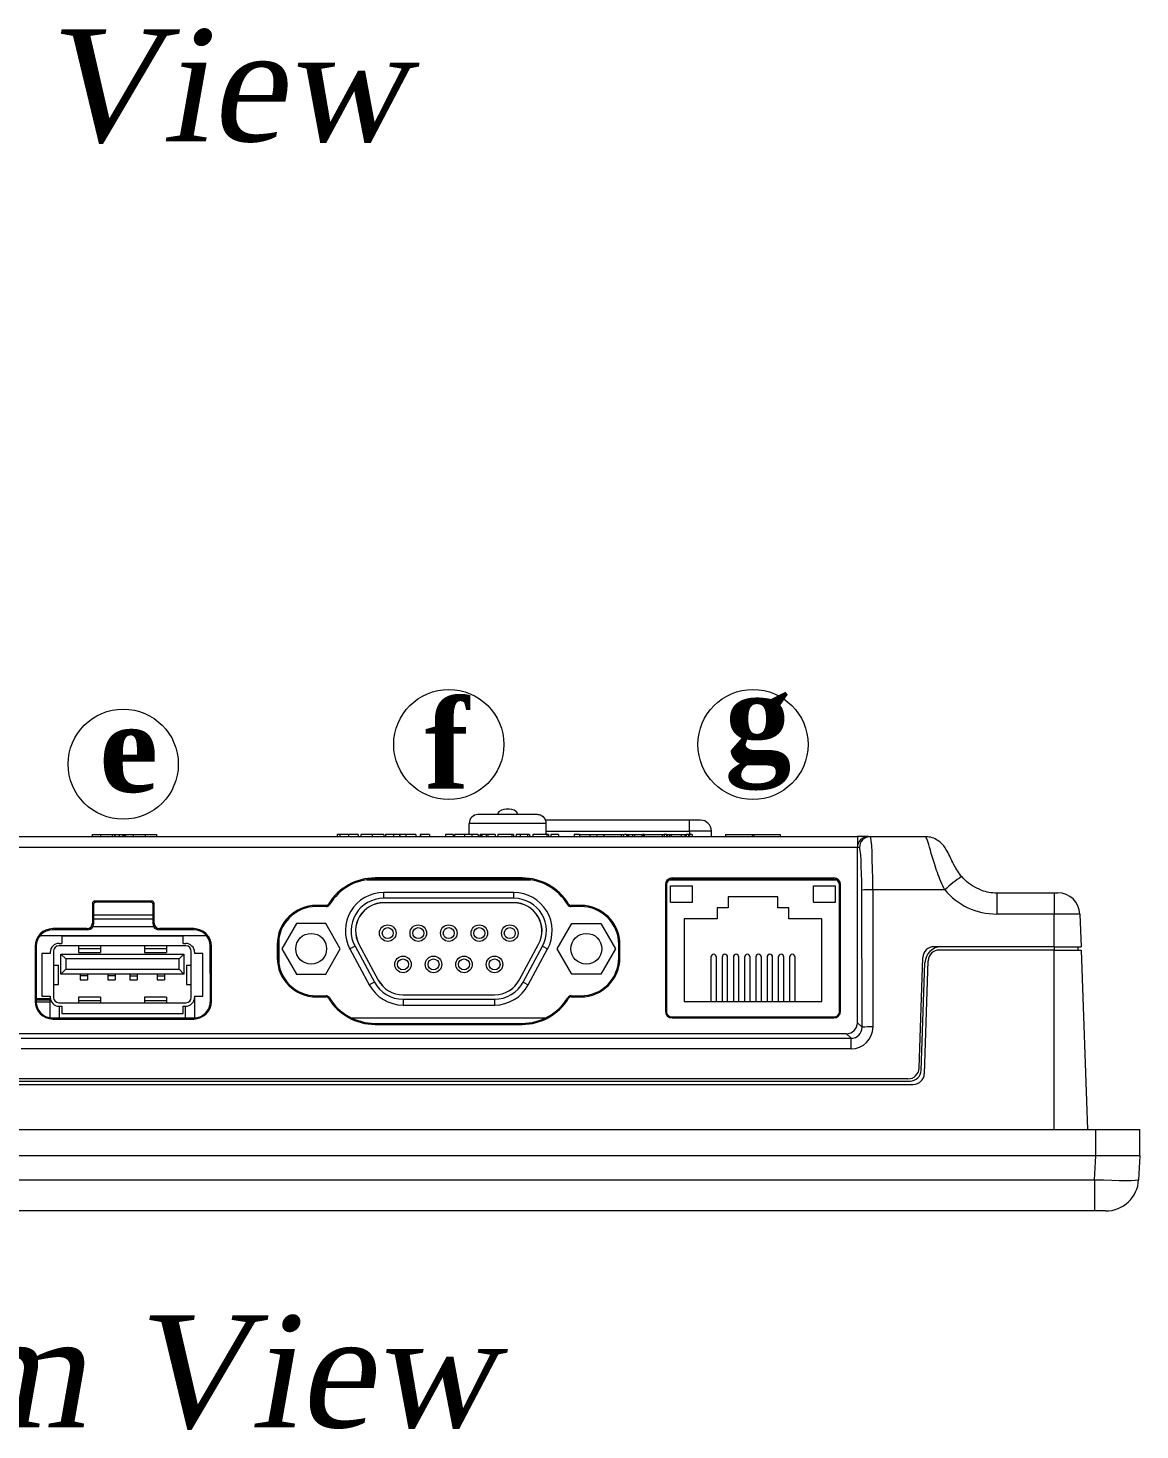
# Model space of a CAD drawing. Header units: millimetres. Extents: x 76 to 1788, y -159 to 878.
# Drawn here: x 312.7 to 413.6, y 143.4 to 270.8 of the extents above; entities that cross this region are included whole.
import ezdxf
from ezdxf.enums import TextEntityAlignment as Align

# ---------------------------------------------------------------- set-up
doc = ezdxf.new("R2010")
doc.units = ezdxf.units.MM
doc.header["$LTSCALE"] = 2
doc.styles.add('2', font='TIMES.TTF')
doc.styles.get("Standard").update_dxf_attribs({"font": 'TIMES.TTF'})

msp = doc.modelspace()

# ---------------------------------------------------------------- linework, layer by layer
at = {"lineweight": 0}
for p, q in [((372.722, 198.809), (359.664, 198.809)), ((372.722, 197.809), (372.722, 198.809)), ((318.49, 197.509), (318.49, 197.309)), ((318.49, 197.509), (319.262, 197.509)), ((319.262, 197.509), (319.262, 197.309)), ((319.262, 197.509), (320.324, 197.509)), ((320.324, 197.509), (320.324, 197.309)), ((320.324, 197.509), (320.518, 197.509)), ((320.518, 197.509), (320.518, 197.309)), ((320.518, 197.509), (320.561, 197.509)), ((320.561, 197.509), (320.561, 197.309)), ((320.561, 197.509), (320.946, 197.509)), ((320.946, 197.509), (320.946, 197.309)), ((320.946, 197.509), (321.285, 197.509)), ((321.285, 197.509), (321.285, 197.309)), ((321.285, 197.509), (321.401, 197.509)), ((321.401, 197.509), (321.401, 197.309)), ((321.401, 197.509), (321.537, 197.509)), ((321.537, 197.509), (322.211, 197.509)), ((321.537, 197.509), (321.537, 197.309)), ((322.211, 197.509), (322.211, 197.309)), ((322.211, 197.509), (323.317, 197.509)), ((323.317, 197.509), (323.317, 197.309)), ((323.317, 197.509), (324.331, 197.509)), ((324.331, 197.509), (324.331, 197.309)), ((340.753, 197.509), (340.753, 197.309)), ((340.966, 197.509), (340.966, 197.309)), ((341.773, 197.509), (341.773, 197.309)), ((342.641, 197.509), (342.641, 197.309)), ((342.891, 197.509), (342.891, 197.309)), ((343.928, 197.509), (343.928, 197.309)), ((344.975, 197.509), (344.975, 197.309)), ((345.864, 197.509), (345.114, 197.509)), ((345.114, 197.509), (345.114, 197.309)), ((345.864, 197.509), (345.864, 197.309)), ((346.391, 197.509), (345.864, 197.509)), ((346.391, 197.509), (346.391, 197.309)), ((346.419, 197.509), (346.391, 197.509)), ((346.419, 197.509), (346.419, 197.309)), ((346.975, 197.509), (346.419, 197.509)), ((346.975, 197.509), (346.975, 197.309)), ((347.891, 197.509), (346.975, 197.509)), ((347.891, 197.509), (347.891, 197.309)), ((348.28, 197.509), (348.28, 197.309)), ((348.303, 197.509), (348.28, 197.509)), ((348.303, 197.509), (348.303, 197.309)), ((348.308, 197.509), (348.308, 197.309)), ((349.114, 197.509), (348.308, 197.509)), ((349.114, 197.509), (349.114, 197.309)), ((351.28, 197.509), (350.586, 197.509)), ((350.586, 197.509), (350.586, 197.309)), ((351.28, 197.509), (351.28, 197.309)), ((351.391, 197.509), (351.391, 197.309)), ((352.308, 197.509), (351.391, 197.509)), ((352.964, 197.509), (352.308, 197.509)), ((352.308, 197.509), (352.308, 197.309)), ((359.722, 198.509), (352.722, 198.509)), ((352.722, 197.509), (352.722, 198.509)), ((352.964, 197.509), (352.964, 197.309)), ((353.552, 197.509), (352.964, 197.509)), ((353.552, 197.509), (353.552, 197.309)), ((353.697, 197.509), (353.697, 197.309)), ((353.725, 197.509), (353.725, 197.309)), ((353.78, 197.509), (353.725, 197.509)), ((353.78, 197.509), (353.78, 197.309)), ((353.874, 197.509), (353.874, 197.309)), ((354.26, 197.509), (354.26, 197.309)), ((354.431, 197.509), (354.431, 197.309)), ((355.086, 197.509), (355.086, 197.309)), ((355.336, 197.509), (355.336, 197.309)), ((356.602, 197.509), (355.336, 197.509)), ((356.602, 197.509), (356.602, 197.309)), ((356.753, 197.509), (356.602, 197.509)), ((356.753, 197.509), (356.753, 197.309)), ((356.975, 197.509), (356.975, 197.309)), ((357.349, 197.509), (357.349, 197.309)), ((358.019, 197.509), (358.019, 197.309)), ((358.197, 197.509), (358.197, 197.309)), ((358.503, 197.509), (358.503, 197.309)), ((359.769, 197.509), (358.503, 197.509)), ((359.722, 197.509), (359.722, 198.509)), ((359.722, 197.809), (372.722, 197.809)), ((359.769, 197.509), (359.769, 197.309)), ((359.919, 197.509), (359.769, 197.509)), ((359.919, 197.509), (359.919, 197.309)), ((360.141, 197.509), (360.141, 197.309)), ((360.836, 197.509), (360.141, 197.509)), ((360.836, 197.509), (360.836, 197.309)), ((362.269, 197.509), (362.269, 197.309)), ((362.747, 197.509), (362.269, 197.509)), ((362.747, 197.509), (363.664, 197.509)), ((362.747, 197.509), (362.747, 197.309)), ((363.664, 197.509), (364.32, 197.509)), ((363.664, 197.509), (363.664, 197.309)), ((364.32, 197.509), (364.32, 197.309)), ((364.32, 197.509), (364.908, 197.509)), ((364.908, 197.509), (364.908, 197.309)), ((364.908, 197.509), (364.934, 197.509)), ((364.934, 197.509), (364.934, 197.309)), ((364.934, 197.509), (366.535, 197.509)), ((366.535, 197.509), (366.535, 197.309)), ((366.535, 197.509), (366.719, 197.509)), ((366.719, 197.509), (366.719, 197.309)), ((366.997, 197.509), (366.838, 197.509)), ((366.997, 197.509), (366.997, 197.309)), ((367.025, 197.509), (367.025, 197.309)), ((367.025, 197.509), (367.08, 197.509)), ((367.08, 197.509), (367.08, 197.309)), ((367.174, 197.509), (367.174, 197.309)), ((367.56, 197.509), (367.56, 197.309)), ((367.731, 197.509), (367.731, 197.309)), ((368.386, 197.509), (368.386, 197.309)), ((368.407, 197.509), (368.407, 197.309)), ((368.463, 197.509), (368.463, 197.309)), ((368.557, 197.509), (368.557, 197.309)), ((368.602, 197.509), (368.557, 197.509)), ((368.608, 197.509), (368.608, 197.309)), ((368.608, 197.509), (370.257, 197.509)), ((370.257, 197.509), (370.257, 197.309)), ((370.257, 197.509), (370.441, 197.509)), ((370.441, 197.509), (370.441, 197.309)), ((370.636, 197.509), (370.441, 197.509)), ((370.636, 197.509), (370.636, 197.309)), ((370.636, 197.509), (370.695, 197.509)), ((370.695, 197.509), (370.695, 197.309)), ((370.9, 197.509), (370.9, 197.309)), ((371.053, 197.509), (371.053, 197.309)), ((371.053, 197.509), (371.969, 197.509)), ((371.969, 197.509), (371.969, 197.309)), ((372.307, 197.509), (372.307, 197.309)), ((372.354, 197.509), (372.354, 197.309)), ((372.354, 197.509), (372.414, 197.509)), ((372.414, 197.509), (372.414, 197.309)), ((372.63, 197.509), (372.414, 197.509)), ((372.63, 197.509), (372.63, 197.309)), ((374.722, 197.809), (372.722, 197.809)), ((372.722, 197.809), (372.722, 197.509)), ((372.728, 197.509), (372.728, 197.309)), ((372.96, 197.509), (372.96, 197.309)), ((374.722, 197.309), (374.722, 197.809)), ((376.004, 197.509), (378.402, 197.509)), ((376.004, 197.509), (376.004, 197.309)), ((378.402, 197.509), (378.402, 197.309)), ((378.402, 197.509), (378.575, 197.509)), ((378.575, 197.509), (378.575, 197.309)), ((378.575, 197.509), (380.972, 197.509)), ((380.972, 197.509), (380.972, 197.309)), ((259.281, 197.309), (387.972, 197.309)), ((387.972, 196.309), (259.281, 196.309)), ((387.972, 197.309), (387.972, 196.309)), ((388.971, 197.309), (387.972, 197.309)), ((388.154, 196.309), (387.972, 196.309)), ((387.972, 180.407), (387.972, 196.309)), ((388.971, 197.309), (389.153, 197.309)), ((389.153, 197.309), (394.121, 197.309)), ((357.528, 193.562), (344.177, 193.562)), ((344.177, 193.459), (344.177, 193.562)), ((357.528, 193.459), (357.528, 193.562)), ((343.417, 193.399), (358.288, 193.399)), ((357.528, 193.459), (344.177, 193.459)), ((354.94, 193.459), (354.95, 193.399)), ((357.494, 193.399), (357.505, 193.459)), ((370.535, 192.949), (370.535, 181.449)), ((370.638, 192.949), (370.535, 192.949)), ((370.638, 192.949), (370.627, 181.449)), ((370.638, 192.97), (370.638, 181.343)), ((386.138, 193.349), (370.838, 193.349)), ((370.988, 191.349), (370.988, 192.849)), ((370.988, 192.849), (372.988, 192.849)), ((385.838, 193.552), (371.138, 193.552)), ((371.138, 193.449), (371.138, 193.552)), ((385.838, 193.449), (371.138, 193.449)), ((372.988, 191.349), (372.988, 192.849)), ((383.988, 191.349), (383.988, 192.849)), ((383.988, 192.849), (385.988, 192.849)), ((385.838, 193.449), (385.838, 193.552)), ((385.988, 191.349), (385.988, 192.849)), ((386.338, 181.343), (386.338, 192.97)), ((386.349, 181.449), (386.339, 192.949)), ((386.339, 192.949), (386.442, 192.949)), ((386.442, 181.449), (386.442, 192.949)), ((388.387, 179.993), (388.364, 192.448)), ((389.363, 192.483), (389.385, 180.028)), ((395.896, 192.483), (389.363, 192.483)), ((339.732, 191.062), (338.852, 191.062)), ((338.852, 190.961), (338.852, 191.062)), ((339.732, 190.961), (339.732, 191.062)), ((340.038, 191.133), (339.952, 191.186)), ((344.961, 191.71), (344.961, 192.235)), ((356.781, 192.235), (344.961, 192.235)), ((356.781, 191.71), (344.961, 191.71)), ((356.781, 191.31), (344.961, 191.31)), ((356.781, 191.3), (344.961, 191.3)), ((356.781, 191.71), (356.781, 192.235)), ((361.667, 191.133), (361.753, 191.186)), ((362.852, 191.062), (361.972, 191.062)), ((361.972, 190.961), (361.972, 191.062)), ((362.852, 190.961), (362.852, 191.062)), ((370.988, 191.349), (372.988, 191.349)), ((380.738, 191.849), (376.238, 191.849)), ((376.238, 191.849), (376.238, 190.849)), ((380.738, 190.849), (380.738, 191.849)), ((383.988, 191.349), (385.988, 191.349)), ((400.613, 192.209), (400.613, 190.279)), ((400.613, 192.209), (405.822, 192.209)), ((405.822, 192.209), (406.169, 192.209)), ((405.822, 192.209), (405.822, 190.279)), ((339.732, 190.961), (338.852, 190.961)), ((362.852, 190.961), (361.972, 190.961)), ((375.238, 189.849), (372.238, 189.849)), ((372.238, 189.849), (372.238, 182.349)), ((376.238, 190.849), (375.238, 190.849)), ((375.238, 190.849), (375.238, 189.849)), ((381.738, 190.849), (380.738, 190.849)), ((381.738, 189.849), (381.738, 190.849)), ((384.738, 189.849), (381.738, 189.849)), ((384.738, 182.349), (384.738, 189.849)), ((405.822, 190.279), (400.613, 190.279)), ((405.822, 187.309), (405.822, 190.279)), ((408.168, 190.279), (405.822, 190.279)), ((408.168, 190.279), (408.272, 187.309)), ((337.051, 189.419), (335.726, 187.124)), ((339.701, 189.419), (337.051, 189.419)), ((341.026, 187.124), (339.701, 189.419)), ((360.716, 187.124), (362.041, 189.419)), ((362.041, 189.419), (364.691, 189.419)), ((364.691, 189.419), (366.016, 187.124)), ((370.638, 189.709), (370.635, 189.709)), ((386.342, 189.709), (386.338, 189.709)), ((335.299, 187.509), (335.299, 186.309)), ((335.397, 187.509), (335.299, 187.509)), ((335.397, 187.509), (335.396, 186.309)), ((335.466, 187.309), (335.397, 187.309)), ((335.466, 185.612), (335.466, 188.194)), ((342.358, 187.352), (341.896, 187.104)), ((342.358, 187.352), (344.113, 184.092)), ((342.711, 187.542), (344.466, 184.282)), ((342.719, 187.547), (344.474, 184.287)), ((357.268, 184.287), (359.023, 187.547)), ((357.277, 184.282), (359.032, 187.542)), ((357.629, 184.092), (359.384, 187.352)), ((359.384, 187.352), (359.846, 187.104)), ((366.276, 187.972), (366.276, 185.832)), ((366.308, 187.309), (366.276, 187.309)), ((366.308, 187.509), (366.406, 187.509)), ((366.309, 186.309), (366.308, 187.509)), ((366.406, 186.309), (366.406, 187.509)), ((370.638, 187.309), (370.632, 187.309)), ((405.822, 187.309), (394.913, 187.309)), ((405.822, 187.309), (405.822, 187.009)), ((405.822, 187.309), (407.972, 187.309)), ((407.972, 187.309), (408.272, 187.309)), ((407.972, 187.309), (407.982, 187.009)), ((335.396, 186.309), (335.299, 186.309)), ((335.726, 187.124), (337.051, 184.829)), ((339.701, 184.829), (341.026, 187.124)), ((341.896, 187.104), (343.651, 183.844)), ((358.091, 183.844), (359.846, 187.104)), ((362.041, 184.829), (360.716, 187.124)), ((366.016, 187.124), (364.691, 184.829)), ((366.309, 186.309), (366.406, 186.309)), ((374.668, 186.349), (374.668, 182.349)), ((375.168, 182.349), (375.168, 186.349)), ((375.688, 186.349), (375.688, 182.349)), ((376.188, 182.349), (376.188, 186.349)), ((376.708, 186.349), (376.708, 182.349)), ((377.208, 182.349), (377.208, 186.349)), ((377.728, 186.349), (377.728, 182.349)), ((378.228, 182.349), (378.228, 186.349)), ((378.748, 186.349), (378.748, 182.349)), ((379.248, 182.349), (379.248, 186.349)), ((379.768, 186.349), (379.768, 182.349)), ((380.268, 182.349), (380.268, 186.349)), ((380.788, 186.349), (380.788, 182.349)), ((381.288, 182.349), (381.288, 186.349)), ((381.808, 186.349), (381.808, 182.349)), ((382.308, 182.349), (382.308, 186.349)), ((393.562, 176.274), (393.914, 186.344)), ((394.046, 175.774), (394.404, 186.044)), ((405.822, 187.009), (395.404, 187.009)), ((405.822, 187.009), (408.282, 187.009)), ((405.822, 170.709), (405.822, 187.009)), ((408.282, 187.009), (408.851, 170.709)), ((337.051, 184.829), (339.701, 184.829)), ((364.691, 184.829), (362.041, 184.829)), ((393.756, 176.074), (394.098, 185.861)), ((344.113, 184.092), (343.651, 183.844)), ((357.629, 184.092), (358.091, 183.844)), ((338.852, 182.849), (339.732, 182.849)), ((338.852, 182.849), (338.852, 182.755)), ((338.852, 182.755), (339.732, 182.755)), ((339.732, 182.849), (339.732, 182.755)), ((340.032, 182.681), (339.952, 182.632)), ((346.716, 182.948), (355.026, 182.948)), ((346.716, 182.938), (355.026, 182.938)), ((346.716, 182.538), (355.026, 182.538)), ((346.716, 182.538), (346.716, 182.013)), ((355.026, 182.538), (355.026, 182.013)), ((361.673, 182.681), (361.753, 182.632)), ((361.972, 182.849), (362.852, 182.849)), ((361.972, 182.849), (361.972, 182.755)), ((361.972, 182.755), (362.852, 182.755)), ((362.852, 182.849), (362.852, 182.755)), ((372.238, 182.349), (384.738, 182.349)), ((342.028, 180.849), (359.676, 180.849)), ((346.716, 182.013), (355.026, 182.013)), ((370.627, 181.449), (370.535, 181.449)), ((371.138, 180.937), (371.138, 180.845)), ((371.138, 180.937), (385.838, 180.937)), ((371.138, 180.845), (385.838, 180.845)), ((385.838, 180.937), (385.838, 180.845)), ((386.349, 181.449), (386.442, 181.449)), ((344.177, 180.347), (357.528, 180.347)), ((344.177, 180.347), (344.177, 180.255)), ((344.177, 180.255), (357.528, 180.255)), ((357.528, 180.347), (357.528, 180.255)), ((387.972, 180.407), (388.387, 179.993)), ((386.974, 179.409), (311.617, 179.409)), ((312.035, 178.991), (387.392, 178.991)), ((387.392, 178.991), (386.974, 179.409)), ((387.392, 178.027), (387.392, 178.991)), ((387.392, 178.027), (312.035, 178.027)), ((233.899, 174.809), (393.046, 174.809)), ((234.188, 175.109), (392.757, 175.109)), ((392.563, 175.309), (234.382, 175.309)), ((217.321, 170.709), (409.621, 170.709)), ((409.621, 168.309), (409.621, 170.709)), ((409.621, 170.709), (413.621, 170.709)), ((413.621, 168.309), (413.621, 170.709)), ((409.621, 168.309), (217.321, 168.309)), ((409.509, 166.152), (409.622, 168.309)), ((413.621, 168.309), (409.621, 168.309)), ((413.616, 168.309), (413.503, 166.152)), ((217.436, 166.152), (409.509, 166.152)), ((409.509, 166.152), (409.509, 163.309)), ((409.509, 163.309), (217.436, 163.309)), ((410.507, 163.309), (409.509, 163.309))]:
    msp.add_line(p, q, dxfattribs=at)
at = {"color": 7, "lineweight": 0}
for p, q in [((318.514, 191.253), (318.514, 189.452)), ((318.615, 191.151), (318.614, 189.352)), ((323.921, 191.452), (318.714, 191.452)), ((323.82, 191.351), (318.815, 191.351)), ((324.021, 189.352), (324.019, 191.151)), ((324.121, 189.452), (324.121, 191.253)), ((324.021, 189.815), (318.614, 189.815)), ((318.015, 188.952), (314.917, 188.952)), ((318.114, 188.853), (314.917, 188.853)), ((324.085, 189.109), (318.55, 189.109)), ((327.717, 188.853), (324.521, 188.853)), ((327.717, 188.952), (324.62, 188.952)), ((313.314, 187.349), (313.314, 182.349)), ((313.412, 187.349), (313.407, 182.349)), ((328.876, 188.309), (313.759, 188.309)), ((327.01, 187.389), (315.47, 187.389)), ((315.49, 187.609), (315.73, 187.609)), ((315.73, 188.259), (315.73, 187.609)), ((326.75, 188.259), (315.73, 188.259)), ((317.24, 187.389), (317.24, 187.386)), ((319.24, 187.386), (317.24, 187.386)), ((317.24, 187.386), (317.24, 187.128)), ((319.24, 187.389), (319.24, 187.386)), ((319.24, 187.386), (319.24, 187.128)), ((323.24, 187.389), (323.24, 187.386)), ((325.24, 187.386), (323.24, 187.386)), ((323.24, 187.386), (323.24, 187.128)), ((325.24, 187.389), (325.24, 187.386)), ((325.24, 187.386), (325.24, 187.128)), ((326.75, 187.609), (326.75, 188.259)), ((326.75, 187.609), (326.99, 187.609)), ((329.228, 182.349), (329.223, 187.349)), ((329.321, 182.349), (329.321, 187.349)), ((313.94, 186.684), (313.94, 182.834)), ((314.69, 186.684), (313.94, 186.684)), ((314.69, 186.809), (314.69, 186.684)), ((314.99, 186.909), (314.99, 182.709)), ((315.665, 184.829), (315.665, 186.629)), ((316.098, 186.196), (315.665, 186.629)), ((315.665, 186.629), (326.815, 186.629)), ((326.382, 186.196), (316.098, 186.196)), ((316.098, 186.196), (316.098, 185.262)), ((317.24, 187.128), (317.24, 186.79)), ((317.24, 186.79), (319.24, 186.79)), ((319.24, 187.128), (319.24, 186.79)), ((323.24, 187.128), (323.24, 186.79)), ((323.24, 186.79), (325.24, 186.79)), ((325.24, 187.128), (325.24, 186.79)), ((326.815, 186.629), (326.382, 186.196)), ((326.382, 185.262), (326.382, 186.196)), ((326.815, 186.629), (326.815, 184.829)), ((327.49, 182.709), (327.49, 186.909)), ((327.79, 186.809), (327.79, 186.684)), ((328.54, 186.684), (327.79, 186.684)), ((328.54, 182.834), (328.54, 186.684)), ((314.99, 185.634), (315.409, 185.634)), ((315.409, 185.634), (315.435, 185.634)), ((315.435, 183.884), (315.435, 185.634)), ((316.098, 185.262), (315.665, 184.829)), ((326.815, 184.829), (315.665, 184.829)), ((316.098, 185.262), (326.382, 185.262)), ((317.41, 184.829), (317.41, 184.666)), ((317.41, 184.666), (317.41, 184.309)), ((318.07, 184.829), (318.07, 184.666)), ((318.07, 184.666), (318.07, 184.309)), ((319.91, 184.829), (319.91, 184.666)), ((319.91, 184.666), (319.91, 184.309)), ((320.57, 184.829), (320.57, 184.666)), ((320.57, 184.666), (320.57, 184.309)), ((321.91, 184.829), (321.91, 184.666)), ((321.91, 184.666), (321.91, 184.309)), ((322.57, 184.829), (322.57, 184.666)), ((322.57, 184.666), (322.57, 184.309)), ((324.41, 184.829), (324.41, 184.666)), ((324.41, 184.666), (324.41, 184.309)), ((325.07, 184.829), (325.07, 184.666)), ((325.07, 184.666), (325.07, 184.309)), ((326.815, 184.829), (326.382, 185.262)), ((327.045, 185.634), (327.045, 183.884)), ((327.045, 185.634), (327.072, 185.634)), ((327.072, 185.634), (327.49, 185.634)), ((314.99, 183.884), (315.409, 183.884)), ((315.409, 183.884), (315.435, 183.884)), ((317.41, 184.309), (318.07, 184.309)), ((319.91, 184.309), (320.57, 184.309)), ((321.91, 184.309), (322.57, 184.309)), ((324.41, 184.309), (325.07, 184.309)), ((327.045, 183.884), (327.072, 183.884)), ((327.072, 183.884), (327.49, 183.884)), ((314.69, 182.586), (313.407, 182.586)), ((313.407, 182.486), (314.69, 182.486)), ((314.69, 182.273), (313.427, 182.273)), ((313.94, 182.834), (314.69, 182.834)), ((314.69, 182.834), (314.69, 182.709)), ((314.69, 180.854), (314.69, 182.709)), ((315.47, 182.229), (327.01, 182.229)), ((319.24, 182.728), (317.24, 182.728)), ((317.24, 182.728), (317.24, 182.39)), ((317.24, 182.39), (317.24, 182.229)), ((319.24, 182.728), (319.24, 182.39)), ((319.24, 182.39), (319.24, 182.229)), ((325.24, 182.728), (323.24, 182.728)), ((323.24, 182.728), (323.24, 182.39)), ((323.24, 182.39), (323.24, 182.229)), ((325.24, 182.728), (325.24, 182.39)), ((325.24, 182.39), (325.24, 182.229)), ((327.79, 182.834), (328.54, 182.834)), ((327.79, 182.834), (327.79, 182.709)), ((327.79, 182.709), (327.79, 180.839)), ((314.917, 180.837), (327.717, 180.837)), ((315.49, 181.909), (315.73, 181.909)), ((315.515, 180.837), (315.515, 181.909)), ((315.73, 181.909), (315.73, 181.259)), ((315.73, 181.259), (326.75, 181.259)), ((326.75, 181.909), (326.99, 181.909)), ((326.75, 181.259), (326.75, 181.909)), ((326.965, 180.837), (326.965, 181.909)), ((314.917, 180.745), (327.717, 180.745))]:
    msp.add_line(p, q, dxfattribs=at)
at = {"color": 8, "lineweight": 0}
for p, q in [((318.615, 191.151), (318.514, 191.253)), ((318.714, 191.452), (318.815, 191.351)), ((323.82, 191.351), (323.921, 191.452)), ((324.121, 191.253), (324.019, 191.151)), ((318.614, 190.213), (324.02, 190.213)), ((314.917, 188.853), (314.917, 188.952)), ((318.114, 188.853), (318.015, 188.952)), ((318.514, 189.452), (318.614, 189.352)), ((324.021, 189.352), (324.121, 189.452)), ((324.62, 188.952), (324.521, 188.853)), ((327.717, 188.853), (327.717, 188.952)), ((313.412, 187.349), (313.314, 187.349)), ((329.223, 187.349), (329.321, 187.349)), ((319.24, 187.128), (317.24, 187.128)), ((325.24, 187.128), (323.24, 187.128)), ((315.409, 185.634), (315.409, 183.884)), ((318.07, 184.666), (317.41, 184.666)), ((320.57, 184.666), (319.91, 184.666)), ((321.91, 184.666), (322.57, 184.666)), ((324.41, 184.666), (325.07, 184.666)), ((327.072, 185.634), (327.072, 183.884)), ((313.407, 182.349), (313.314, 182.349)), ((319.24, 182.39), (317.24, 182.39)), ((325.24, 182.39), (323.24, 182.39)), ((329.228, 182.349), (329.321, 182.349)), ((314.917, 180.837), (314.917, 180.745)), ((327.717, 180.837), (327.717, 180.745))]:
    msp.add_line(p, q, dxfattribs=at)
at = {"lineweight": 0, "flags": 128}
msp.add_lwpolyline([(359.239, 199.243), (359.367, 199.174), (359.488, 199.074)], dxfattribs=at)
at = {"lineweight": 0}
for centre, radius in [((350.871, 205.68), 5), ((378.488, 205.68), 5), ((321.317, 203.887), 5), ((338.376, 187.124), 1.4), ((345.331, 188.544), 0.75), ((345.331, 188.544), 0.5), ((348.101, 188.544), 0.75), ((348.101, 188.544), 0.5), ((350.871, 188.544), 0.75), ((350.871, 188.544), 0.5), ((353.641, 188.544), 0.75), ((353.641, 188.544), 0.5), ((356.411, 188.544), 0.75), ((356.411, 188.544), 0.5), ((363.366, 187.124), 1.4), ((346.716, 185.704), 0.75), ((346.716, 185.704), 0.5), ((349.486, 185.704), 0.75), ((349.486, 185.704), 0.5), ((352.256, 185.704), 0.75), ((352.256, 185.704), 0.5), ((355.026, 185.704), 0.75), ((355.026, 185.704), 0.5)]:
    msp.add_circle(centre, radius, dxfattribs=at)
for centre, radius, start, end in [((353.522, 198.509), 0.8, 90, 180), ((356.088, 198.809), 1, 90, 141.97672), ((356.356, 198.809), 1, 38.01159, 90), ((358.922, 198.509), 0.8, 0, 45), ((373.722, 197.809), 1, 0, 90), ((388.972, 196.309), 0.999, 90.03931, 180.03926), ((389.154, 196.309), 0.999, 90.03931, 180.03926), ((344.177, 188.619), 4.944, 90, 148.71933), ((357.528, 188.619), 4.944, 31.28067, 90), ((406.938, 180.033), 16.641, 124.83109, 131.56967), ((344.177, 188.614), 4.844, 90, 148.67454), ((357.528, 188.614), 4.844, 31.32546, 90), ((371.138, 192.949), 0.604, 90, 180), ((371.138, 192.948), 0.5, 90, 179.94759), ((385.838, 192.949), 0.604, 0, 90), ((385.838, 192.948), 0.5, 0.05241, 90), ((389.145, 184.4), 8.086, 88.45908, 95.54397), ((338.852, 187.509), 3.554, 90, 180), ((339.732, 191.319), 0.256, 270, 328.71933), ((339.732, 191.319), 0.358, 270, 328.67454), ((344.961, 188.754), 3.481, 90, 208.29625), ((344.961, 188.754), 2.956, 90, 208.29625), ((344.961, 188.754), 2.556, 90, 208.29625), ((344.961, 188.754), 2.546, 90, 208.29625), ((356.781, 188.754), 3.481, 331.70375, 90), ((356.781, 188.754), 2.956, 331.70375, 90), ((356.781, 188.754), 2.556, 331.70375, 90), ((356.781, 188.754), 2.546, 331.70375, 90), ((361.972, 191.319), 0.358, 211.32546, 270), ((361.972, 191.319), 0.256, 211.28067, 270), ((362.852, 187.509), 3.554, 0, 90), ((406.169, 190.209), 2, 2, 90), ((338.852, 187.506), 3.455, 90, 179.94759), ((362.852, 187.506), 3.455, 0.05241, 90), ((394.913, 186.309), 1, 90, 178), ((395.597, 185.809), 1.5, 90, 178), ((338.852, 186.309), 3.554, 180, 270), ((338.852, 186.306), 3.457, 179.94759, 270), ((362.852, 186.309), 3.554, 270, 0), ((362.852, 186.306), 3.457, 270, 0.05241), ((395.404, 186.009), 1, 90, 178), ((346.716, 185.494), 3.481, 208.29625, 270), ((346.716, 185.494), 2.956, 208.29625, 270), ((346.716, 185.494), 2.556, 208.29625, 270), ((346.716, 185.494), 2.546, 208.29625, 270), ((355.026, 185.494), 2.546, 270, 331.70375), ((355.026, 185.494), 2.556, 270, 331.70375), ((355.026, 185.494), 2.956, 270, 331.70375), ((355.026, 185.494), 3.481, 270, 331.70375), ((339.732, 182.499), 0.35, 31.23587, 90), ((339.732, 182.499), 0.256, 31.28067, 90), ((344.177, 185.199), 4.944, 211.28067, 270), ((344.177, 185.194), 4.848, 211.23587, 270), ((357.528, 185.194), 4.848, 270, 328.76413), ((357.528, 185.199), 4.944, 270, 328.71933), ((361.972, 182.499), 0.35, 90, 148.76413), ((361.972, 182.499), 0.256, 90, 148.71933), ((371.138, 181.449), 0.604, 180, 270), ((371.138, 181.448), 0.511, 179.94759, 270), ((385.838, 181.449), 0.604, 270, 0), ((385.838, 181.448), 0.511, 270, 0.05241), ((389.168, 171.945), 8.086, 88.45908, 95.54397), ((392.563, 176.309), 1, 270, 358), ((392.757, 176.109), 1, 270, 358), ((393.046, 175.809), 1, 270, 358), ((410.507, 166.309), 3, 270, 357)]:
    msp.add_arc(centre, radius, start, end, dxfattribs=at)
at = {"color": 7, "lineweight": 0}
for centre, radius, start, end in [((314.917, 187.349), 1.604, 90, 180), ((314.917, 187.347), 1.506, 90, 179.94759), ((327.717, 187.349), 1.604, 0, 90), ((327.717, 187.347), 1.506, 0.05241, 90), ((315.49, 186.809), 0.8, 90, 180), ((315.47, 186.909), 0.48, 90, 180), ((326.99, 186.809), 0.8, 0, 90), ((327.01, 186.909), 0.48, 0, 90), ((314.917, 182.349), 1.604, 180, 270), ((314.917, 182.347), 1.51, 179.94759, 270), ((315.49, 182.709), 0.8, 180, 270), ((315.47, 182.709), 0.48, 180, 270), ((326.99, 182.709), 0.8, 270, 0), ((327.01, 182.709), 0.48, 270, 0), ((327.717, 182.349), 1.604, 270, 0), ((327.717, 182.347), 1.51, 270, 0.05241)]:
    msp.add_arc(centre, radius, start, end, dxfattribs=at)
at = {"lineweight": 0}
for centre, major_axis, ratio, start_param, end_param in [((388.154, 192.309), (0, 4), 0.0524078, 4.7472956, 6.2831853), ((389.153, 192.309), (0, 5), 0.0419262, 4.7472956, 6.2831853), ((400.579, 196.279), (5.947, -1.255), 0.9865998, 4.0370736, 4.9230285), ((400.579, 196.209), (4.05, -0.651), 0.974569, 4.5288978, 4.8758954), ((374.918, 186.349), (0, 0.288), 0.8682431, 0, 1.5707963), ((374.918, 186.349), (0, 0.288), 0.8682431, 4.712389, 6.2831853), ((375.938, 186.349), (0, 0.288), 0.8682431, 0, 1.5707963), ((375.938, 186.349), (0, 0.288), 0.8682431, 4.712389, 6.2831853), ((376.958, 186.349), (0, 0.288), 0.8682431, 0, 1.5707963), ((376.958, 186.349), (0, 0.288), 0.8682431, 4.712389, 6.2831853), ((377.978, 186.349), (0, 0.288), 0.8682431, 0, 1.5707963), ((377.978, 186.349), (0, 0.288), 0.8682431, 4.712389, 6.2831853), ((378.998, 186.349), (0, 0.288), 0.8682431, 0, 1.5707963), ((378.998, 186.349), (0, 0.288), 0.8682431, 4.712389, 6.2831853), ((380.018, 186.349), (0, 0.288), 0.8682431, 0, 1.5707963), ((380.018, 186.349), (0, 0.288), 0.8682431, 4.712389, 6.2831853), ((381.038, 186.349), (0, 0.288), 0.8682431, 0, 1.5707963), ((381.038, 186.349), (0, 0.288), 0.8682431, 4.712389, 6.2831853), ((382.058, 186.349), (0, 0.288), 0.8682431, 0, 1.5707963), ((382.058, 186.349), (0, 0.288), 0.8682431, 4.712389, 6.2831853), ((386.971, 180.41), (0.709, -0.709), 0.9972647, 5.4991567, 7.0672139), ((387.383, 180.033), (-1.127, 1.664), 0.9950888, 2.5483637, 4.116421), ((387.383, 179.999), (-0.602, 0.814), 0.9876996, 2.5079568, 4.0760141), ((409.506, 166.309), (3.997, -0.157), 0.0391916, 4.7146138, 6.282671)]:
    msp.add_ellipse(centre, major_axis=major_axis, ratio=ratio, start_param=start_param, end_param=end_param, dxfattribs=at)
at = {"color": 7, "lineweight": 0}
for centre, major_axis, ratio, start_param, end_param in [((318.714, 191.252), (0.142, -0.142), 0.9972647, 2.357564, 3.9256213), ((318.816, 191.151), (-0.17, 0.105), 0.9979617, 5.2669373, 6.8349945), ((323.819, 191.151), (-0.17, -0.105), 0.9979617, 2.5897834, 4.1578407), ((323.921, 191.252), (-0.142, -0.142), 0.9972647, 2.357564, 3.9256213), ((318.013, 189.453), (-0.355, 0.355), 0.9972647, 2.357564, 3.9256213), ((318.113, 189.353), (-0.426, 0.263), 0.9979617, 2.1253446, 3.6934019), ((324.522, 189.353), (-0.426, -0.263), 0.9979617, 5.7313761, 7.2994334), ((324.622, 189.453), (0.355, 0.355), 0.9972647, 2.357564, 3.9256213)]:
    msp.add_ellipse(centre, major_axis=major_axis, ratio=ratio, start_param=start_param, end_param=end_param, dxfattribs=at)
at = {"lineweight": 0}
for points, knots in [([(358.922, 199.309), (358.882, 199.309), (358.801, 199.309), (358.176, 199.309), (357.284, 199.309), (356.222, 199.309), (355.161, 199.309), (354.269, 199.309), (353.644, 199.309), (353.563, 199.309), (353.522, 199.309)], [0, 0, 0, 0, 0.1250002, 0.2499994, 0.3750001, 0.4999996, 0.6249982, 0.7499977, 0.8749984, 1, 1, 1, 1]), ([(356.356, 199.809), (356.354, 199.809), (356.35, 199.809), (356.324, 199.809), (356.298, 199.809), (356.267, 199.809), (356.231, 199.809), (356.196, 199.809), (356.162, 199.809), (356.126, 199.809), (356.095, 199.809), (356.091, 199.809), (356.088, 199.809)], [0, 0, 0, 0, 0.1263154, 0.2493271, 0.3121636, 0.3732369, 0.4998717, 0.562932, 0.6240845, 0.7504243, 0.8720019, 1, 1, 1, 1]), ([(373.722, 198.809), (373.707, 198.809), (373.677, 198.809), (373.446, 198.809), (373.115, 198.809), (372.853, 198.809), (372.722, 198.809)], [0, 0, 0, 0, 0.2498442, 0.4999999, 0.7501558, 1, 1, 1, 1]), ([(340.966, 197.509), (340.897, 197.509), (340.772, 197.509), (340.759, 197.509), (340.753, 197.509)], [0, 0, 0, 0, 0.5591811, 1, 1, 1, 1]), ([(341.773, 197.509), (341.598, 197.509), (341.283, 197.509), (341.063, 197.509), (340.966, 197.509)], [0, 0, 0, 0, 0.55975495, 1, 1, 1, 1]), ([(342.641, 197.509), (342.586, 197.509), (342.475, 197.509), (342.185, 197.509), (341.929, 197.509), (341.773, 197.509)], [0, 0, 0, 0, 0.2809832, 0.5612595, 1, 1, 1, 1]), ([(343.928, 197.509), (343.774, 197.509), (343.467, 197.509), (343.118, 197.509), (342.918, 197.509), (342.9, 197.509), (342.891, 197.509)], [0, 0, 0, 0, 0.2797911, 0.5593115, 0.7794394, 1, 1, 1, 1]), ([(344.975, 197.509), (344.958, 197.509), (344.925, 197.509), (344.638, 197.509), (344.292, 197.509), (344.05, 197.509), (343.928, 197.509)], [0, 0, 0, 0, 0.2796637, 0.5591973, 0.7795031, 1, 1, 1, 1]), ([(353.874, 197.509), (353.864, 197.509), (353.844, 197.509), (353.815, 197.509), (353.79, 197.509), (353.784, 197.509), (353.78, 197.509)], [0, 0, 0, 0, 0.1869541, 0.373399, 0.5596297, 1, 1, 1, 1]), ([(354.26, 197.509), (354.216, 197.509), (354.144, 197.509), (354.045, 197.509), (353.961, 197.509), (353.903, 197.509), (353.874, 197.509)], [0, 0, 0, 0, 0.3400365, 0.5601422, 0.7802365, 1, 1, 1, 1]), ([(354.431, 197.509), (354.399, 197.509), (354.342, 197.509), (354.285, 197.509), (354.26, 197.509)], [0, 0, 0, 0, 0.5599368, 1, 1, 1, 1]), ([(355.086, 197.509), (355.071, 197.509), (355.042, 197.509), (354.851, 197.509), (354.641, 197.509), (354.501, 197.509), (354.431, 197.509)], [0, 0, 0, 0, 0.2784494, 0.5582935, 0.7789523, 1, 1, 1, 1]), ([(357.349, 197.509), (357.276, 197.509), (357.166, 197.509), (357.046, 197.509), (356.988, 197.509), (356.979, 197.509), (356.975, 197.509)], [0, 0, 0, 0, 0.5014528, 0.7507919, 0.8761445, 1, 1, 1, 1]), ([(358.019, 197.509), (357.907, 197.509), (357.707, 197.509), (357.459, 197.509), (357.349, 197.509)], [0, 0, 0, 0, 0.5577213, 1, 1, 1, 1]), ([(358.197, 197.509), (358.187, 197.509), (358.17, 197.509), (358.066, 197.509), (358.019, 197.509)], [0, 0, 0, 0, 0.5591868, 1, 1, 1, 1]), ([(367.08, 197.509), (367.085, 197.509), (367.091, 197.509), (367.116, 197.509), (367.14, 197.509), (367.16, 197.509), (367.174, 197.509)], [0, 0, 0, 0, 0.49971763, 0.62499001, 0.75049488, 1, 1, 1, 1]), ([(367.174, 197.509), (367.219, 197.509), (367.292, 197.509), (367.39, 197.509), (367.475, 197.509), (367.532, 197.509), (367.56, 197.509)], [0, 0, 0, 0, 0.3396435, 0.5597878, 0.779926, 1, 1, 1, 1]), ([(367.56, 197.509), (367.592, 197.509), (367.649, 197.509), (367.706, 197.509), (367.731, 197.509)], [0, 0, 0, 0, 0.5598935, 1, 1, 1, 1]), ([(367.731, 197.509), (367.82, 197.509), (367.999, 197.509), (368.214, 197.509), (368.36, 197.509), (368.377, 197.509), (368.386, 197.509)], [0, 0, 0, 0, 0.2805306, 0.5602753, 0.7803384, 1, 1, 1, 1]), ([(368.557, 197.509), (368.547, 197.509), (368.526, 197.509), (368.498, 197.509), (368.473, 197.509), (368.467, 197.509), (368.463, 197.509)], [0, 0, 0, 0, 0.1869541, 0.373399, 0.5596297, 1, 1, 1, 1]), ([(370.695, 197.509), (370.7, 197.509), (370.709, 197.509), (370.754, 197.509), (370.819, 197.509), (370.873, 197.509), (370.9, 197.509)], [0, 0, 0, 0, 0.2804209, 0.5601193, 0.7802661, 1, 1, 1, 1]), ([(370.9, 197.509), (370.938, 197.509), (370.989, 197.509), (371.04, 197.509), (371.053, 197.509)], [0, 0, 0, 0, 0.7595501, 1, 1, 1, 1]), ([(371.964, 197.509), (372.04, 197.509), (372.147, 197.509), (372.258, 197.509), (372.291, 197.509), (372.307, 197.509)], [0, 0, 0, 0, 0.5584155, 0.7791277, 1, 1, 1, 1]), ([(372.307, 197.509), (372.319, 197.509), (372.342, 197.509), (372.35, 197.509), (372.354, 197.509)], [0, 0, 0, 0, 0.55929224, 1, 1, 1, 1]), ([(372.728, 197.509), (372.707, 197.509), (372.671, 197.509), (372.642, 197.509), (372.63, 197.509)], [0, 0, 0, 0, 0.5597766, 1, 1, 1, 1]), ([(372.96, 197.509), (372.934, 197.509), (372.881, 197.509), (372.791, 197.509), (372.752, 197.509), (372.728, 197.509)], [0, 0, 0, 0, 0.2808465, 0.560555, 1, 1, 1, 1]), ([(397.436, 193.697), (397.415, 193.72), (397.244, 193.903), (396.983, 194.308), (396.663, 194.869), (396.392, 195.446), (396.177, 195.915), (395.913, 196.354), (395.6, 196.728), (395.167, 197.054), (394.656, 197.276), (394.287, 197.288), (394.12, 197.293)], [0, 0, 0, 0, 0.0148391, 0.1228875, 0.2348275, 0.3684618, 0.5348714, 0.6353383, 0.7233818, 0.8162522, 0.9167799, 1, 1, 1, 1]), ([(395.896, 192.483), (395.872, 192.532), (395.584, 193.114), (395.11, 194.306), (394.664, 195.813), (394.378, 196.868), (394.216, 197.273), (394.141, 197.301), (394.121, 197.309)], [0, 0, 0, 0, 0.0205588, 0.2470157, 0.4876424, 0.7079188, 0.9229077, 1, 1, 1, 1]), ([(399.212, 192.461), (398.946, 192.571), (398.39, 192.802), (397.811, 193.266), (397.518, 193.596), (397.433, 193.693)], [0, 0, 0, 0, 0.3940741, 0.82295747, 1, 1, 1, 1])]:
    msp.add_open_spline(points, degree=3, knots=knots, dxfattribs=at)
msp.add_open_spline([(359.488, 199.074), (359.449, 199.109), (359.371, 199.179), (359.23, 199.252), (359.08, 199.3), (358.975, 199.306), (358.922, 199.309)], degree=3, dxfattribs=at)

# ---------------------------------------------------------------- texts
at = {"lineweight": 0, "style": '2', "oblique": 10}
for s, height, p in [('Rear View', 10.1695, (313.977, 265.496)), ('Bottom View', 10.16949, (313.457, 148.677))]:
    msp.add_text(s, height=height, dxfattribs=at).set_placement(p, align=Align.MIDDLE)
at = {"lineweight": 0, "char_height": 8, "width": 23.02509, "attachment_point": 1}
for s, insert in [('{\\fTimes New Roman|b1|i0|c0|p18;f}', (348.686, 209.674)), ('{\\fTimes New Roman|b1|i0|c0|p18;g}', (375.932, 212.196)), ('{\\fTimes New Roman|b1|i0|c0|p18;e}', (319.133, 209.363))]:
    msp.add_mtext(s, dxfattribs=dict(at, insert=insert))

doc.saveas('drawing.dxf')
